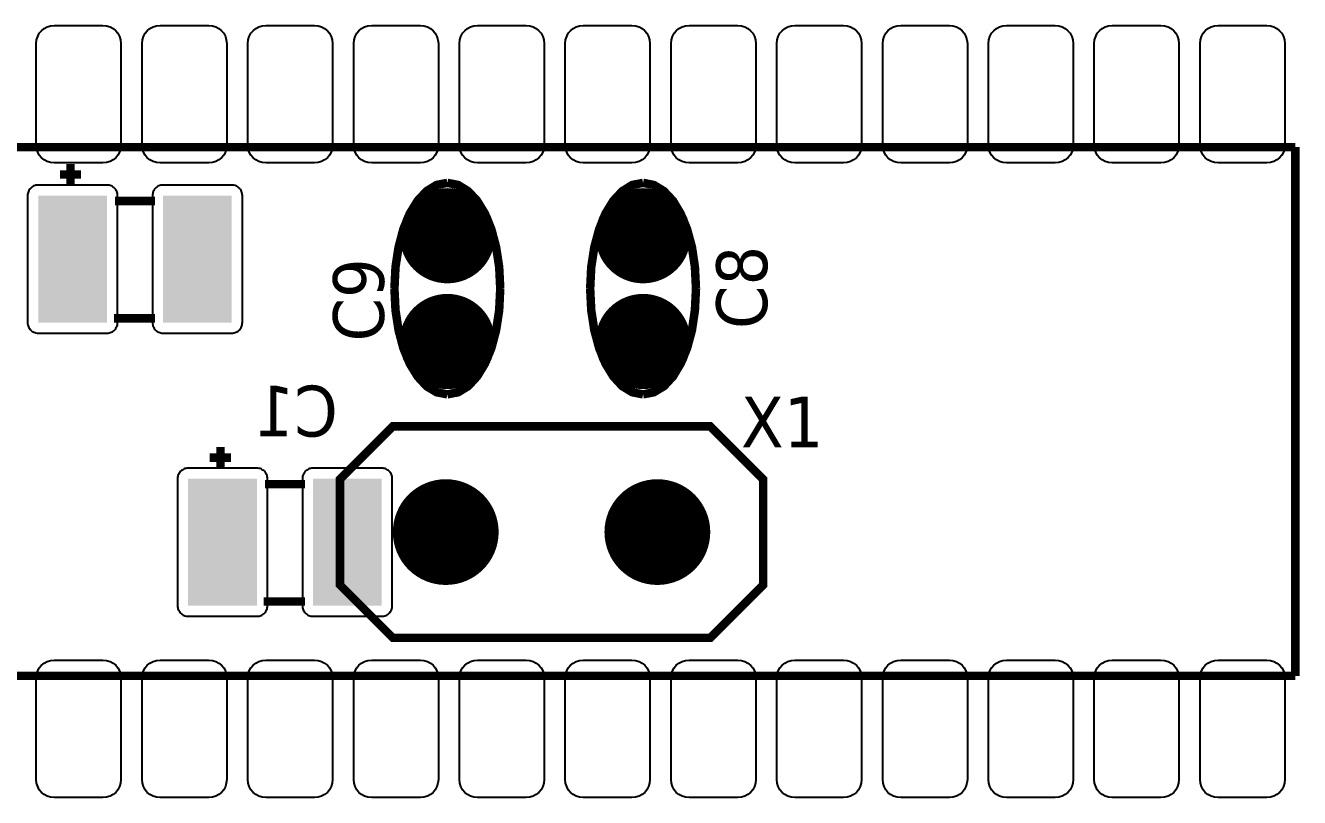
# Model space of a CAD drawing. Header units: millimetres. Extents: x 123.5 to 144.3, y 105.4 to 121.6.
# Drawn here: x 129.921 to 131.728, y 111.728 to 112.823 of the extents above; entities that cross this region are included whole.
import ezdxf

# ---------------------------------------------------------------- set-up
doc = ezdxf.new("R2010")
doc.units = ezdxf.units.MM
doc.layers.add('DESC', color=250, linetype='Continuous')
doc.styles.get("Standard").update_dxf_attribs({"font": 'tahoma.ttf'})

# ---------------------------------------------------------------- blocks, each defined once
blk = doc.blocks.new('RPAD')
blk.add_trace([(-0.5, -0.5), (-0.5, 0.5), (0.5, -0.5), (0.5, 0.5)])
blk = doc.blocks.new('EPAD')
at = {"const_width": 0.5}
blk.add_lwpolyline([(-0.25, 0, 1), (0.25, 0, 1)], format="xyb", close=True, dxfattribs=at)
blk = doc.blocks.new('TarIncu')
for points in [[(129.9784, 114.8024), (129.9324, 114.8024), (129.9289, 114.8028), (129.9257, 114.8037), (129.9228, 114.8053), (129.9203, 114.8073), (129.9182, 114.8098), (129.9167, 114.8127), (129.9157, 114.816), (129.9154, 114.8194), (129.9154, 114.9154), (129.9157, 114.9189), (129.9167, 114.9221), (129.9182, 114.925), (129.9203, 114.9275), (129.9228, 114.9296), (129.9257, 114.9311), (129.9289, 114.9321), (129.9324, 114.9324), (129.9784, 114.9324), (129.9818, 114.9321), (129.9851, 114.9311), (129.9879, 114.9296), (129.9905, 114.9275), (129.9925, 114.925), (129.9941, 114.9221), (129.995, 114.9189), (129.9954, 114.9154), (129.9954, 114.8194), (129.995, 114.816), (129.9941, 114.8127), (129.9925, 114.8098), (129.9905, 114.8073), (129.9879, 114.8053), (129.9851, 114.8037), (129.9818, 114.8028), (129.9784, 114.8024)], [(130.0784, 114.8024), (130.0324, 114.8024), (130.0289, 114.8028), (130.0257, 114.8037), (130.0228, 114.8053), (130.0203, 114.8073), (130.0182, 114.8098), (130.0167, 114.8127), (130.0157, 114.816), (130.0154, 114.8194), (130.0154, 114.9154), (130.0157, 114.9189), (130.0167, 114.9221), (130.0182, 114.925), (130.0203, 114.9275), (130.0228, 114.9296), (130.0257, 114.9311), (130.0289, 114.9321), (130.0324, 114.9324), (130.0784, 114.9324), (130.0818, 114.9321), (130.0851, 114.9311), (130.0879, 114.9296), (130.0905, 114.9275), (130.0925, 114.925), (130.0941, 114.9221), (130.095, 114.9189), (130.0954, 114.9154), (130.0954, 114.8194), (130.095, 114.816), (130.0941, 114.8127), (130.0925, 114.8098), (130.0905, 114.8073), (130.0879, 114.8053), (130.0851, 114.8037), (130.0818, 114.8028), (130.0784, 114.8024)], [(130.1784, 114.8024), (130.1324, 114.8024), (130.1289, 114.8028), (130.1257, 114.8037), (130.1228, 114.8053), (130.1203, 114.8073), (130.1182, 114.8098), (130.1167, 114.8127), (130.1157, 114.816), (130.1154, 114.8194), (130.1154, 114.9154), (130.1157, 114.9189), (130.1167, 114.9221), (130.1182, 114.925), (130.1203, 114.9275), (130.1228, 114.9296), (130.1257, 114.9311), (130.1289, 114.9321), (130.1324, 114.9324), (130.1784, 114.9324), (130.1818, 114.9321), (130.1851, 114.9311), (130.1879, 114.9296), (130.1905, 114.9275), (130.1925, 114.925), (130.1941, 114.9221), (130.195, 114.9189), (130.1954, 114.9154), (130.1954, 114.8194), (130.195, 114.816), (130.1941, 114.8127), (130.1925, 114.8098), (130.1905, 114.8073), (130.1879, 114.8053), (130.1851, 114.8037), (130.1818, 114.8028), (130.1784, 114.8024)], [(130.2784, 114.8024), (130.2324, 114.8024), (130.2289, 114.8028), (130.2257, 114.8037), (130.2228, 114.8053), (130.2203, 114.8073), (130.2182, 114.8098), (130.2167, 114.8127), (130.2157, 114.816), (130.2154, 114.8194), (130.2154, 114.9154), (130.2157, 114.9189), (130.2167, 114.9221), (130.2182, 114.925), (130.2203, 114.9275), (130.2228, 114.9296), (130.2257, 114.9311), (130.2289, 114.9321), (130.2324, 114.9324), (130.2784, 114.9324), (130.2818, 114.9321), (130.2851, 114.9311), (130.2879, 114.9296), (130.2905, 114.9275), (130.2925, 114.925), (130.2941, 114.9221), (130.295, 114.9189), (130.2954, 114.9154), (130.2954, 114.8194), (130.295, 114.816), (130.2941, 114.8127), (130.2925, 114.8098), (130.2905, 114.8073), (130.2879, 114.8053), (130.2851, 114.8037), (130.2818, 114.8028), (130.2784, 114.8024)], [(130.3784, 114.8024), (130.3324, 114.8024), (130.3289, 114.8028), (130.3257, 114.8037), (130.3228, 114.8053), (130.3203, 114.8073), (130.3182, 114.8098), (130.3167, 114.8127), (130.3157, 114.816), (130.3154, 114.8194), (130.3154, 114.9154), (130.3157, 114.9189), (130.3167, 114.9221), (130.3182, 114.925), (130.3203, 114.9275), (130.3228, 114.9296), (130.3257, 114.9311), (130.3289, 114.9321), (130.3324, 114.9324), (130.3784, 114.9324), (130.3818, 114.9321), (130.3851, 114.9311), (130.3879, 114.9296), (130.3905, 114.9275), (130.3925, 114.925), (130.3941, 114.9221), (130.395, 114.9189), (130.3954, 114.9154), (130.3954, 114.8194), (130.395, 114.816), (130.3941, 114.8127), (130.3925, 114.8098), (130.3905, 114.8073), (130.3879, 114.8053), (130.3851, 114.8037), (130.3818, 114.8028), (130.3784, 114.8024)], [(130.4784, 114.8024), (130.4324, 114.8024), (130.4289, 114.8028), (130.4257, 114.8037), (130.4228, 114.8053), (130.4203, 114.8073), (130.4182, 114.8098), (130.4167, 114.8127), (130.4157, 114.816), (130.4154, 114.8194), (130.4154, 114.9154), (130.4157, 114.9189), (130.4167, 114.9221), (130.4182, 114.925), (130.4203, 114.9275), (130.4228, 114.9296), (130.4257, 114.9311), (130.4289, 114.9321), (130.4324, 114.9324), (130.4784, 114.9324), (130.4818, 114.9321), (130.4851, 114.9311), (130.4879, 114.9296), (130.4905, 114.9275), (130.4925, 114.925), (130.4941, 114.9221), (130.495, 114.9189), (130.4954, 114.9154), (130.4954, 114.8194), (130.495, 114.816), (130.4941, 114.8127), (130.4925, 114.8098), (130.4905, 114.8073), (130.4879, 114.8053), (130.4851, 114.8037), (130.4818, 114.8028), (130.4784, 114.8024)], [(130.5784, 114.8024), (130.5324, 114.8024), (130.5289, 114.8028), (130.5257, 114.8037), (130.5228, 114.8053), (130.5203, 114.8073), (130.5182, 114.8098), (130.5167, 114.8127), (130.5157, 114.816), (130.5154, 114.8194), (130.5154, 114.9154), (130.5157, 114.9189), (130.5167, 114.9221), (130.5182, 114.925), (130.5203, 114.9275), (130.5228, 114.9296), (130.5257, 114.9311), (130.5289, 114.9321), (130.5324, 114.9324), (130.5784, 114.9324), (130.5818, 114.9321), (130.5851, 114.9311), (130.5879, 114.9296), (130.5905, 114.9275), (130.5925, 114.925), (130.5941, 114.9221), (130.595, 114.9189), (130.5954, 114.9154), (130.5954, 114.8194), (130.595, 114.816), (130.5941, 114.8127), (130.5925, 114.8098), (130.5905, 114.8073), (130.5879, 114.8053), (130.5851, 114.8037), (130.5818, 114.8028), (130.5784, 114.8024)], [(130.6784, 114.8024), (130.6324, 114.8024), (130.6289, 114.8028), (130.6257, 114.8037), (130.6228, 114.8053), (130.6203, 114.8073), (130.6182, 114.8098), (130.6167, 114.8127), (130.6157, 114.816), (130.6154, 114.8194), (130.6154, 114.9154), (130.6157, 114.9189), (130.6167, 114.9221), (130.6182, 114.925), (130.6203, 114.9275), (130.6228, 114.9296), (130.6257, 114.9311), (130.6289, 114.9321), (130.6324, 114.9324), (130.6784, 114.9324), (130.6818, 114.9321), (130.6851, 114.9311), (130.6879, 114.9296), (130.6905, 114.9275), (130.6925, 114.925), (130.6941, 114.9221), (130.695, 114.9189), (130.6954, 114.9154), (130.6954, 114.8194), (130.695, 114.816), (130.6941, 114.8127), (130.6925, 114.8098), (130.6905, 114.8073), (130.6879, 114.8053), (130.6851, 114.8037), (130.6818, 114.8028), (130.6784, 114.8024)], [(130.7784, 114.8024), (130.7324, 114.8024), (130.7289, 114.8028), (130.7257, 114.8037), (130.7228, 114.8053), (130.7203, 114.8073), (130.7182, 114.8098), (130.7167, 114.8127), (130.7157, 114.816), (130.7154, 114.8194), (130.7154, 114.9154), (130.7157, 114.9189), (130.7167, 114.9221), (130.7182, 114.925), (130.7203, 114.9275), (130.7228, 114.9296), (130.7257, 114.9311), (130.7289, 114.9321), (130.7324, 114.9324), (130.7784, 114.9324), (130.7818, 114.9321), (130.7851, 114.9311), (130.7879, 114.9296), (130.7905, 114.9275), (130.7925, 114.925), (130.7941, 114.9221), (130.795, 114.9189), (130.7954, 114.9154), (130.7954, 114.8194), (130.795, 114.816), (130.7941, 114.8127), (130.7925, 114.8098), (130.7905, 114.8073), (130.7879, 114.8053), (130.7851, 114.8037), (130.7818, 114.8028), (130.7784, 114.8024)], [(130.8784, 114.8024), (130.8324, 114.8024), (130.8289, 114.8028), (130.8257, 114.8037), (130.8228, 114.8053), (130.8203, 114.8073), (130.8182, 114.8098), (130.8167, 114.8127), (130.8157, 114.816), (130.8154, 114.8194), (130.8154, 114.9154), (130.8157, 114.9189), (130.8167, 114.9221), (130.8182, 114.925), (130.8203, 114.9275), (130.8228, 114.9296), (130.8257, 114.9311), (130.8289, 114.9321), (130.8324, 114.9324), (130.8784, 114.9324), (130.8818, 114.9321), (130.8851, 114.9311), (130.8879, 114.9296), (130.8905, 114.9275), (130.8925, 114.925), (130.8941, 114.9221), (130.895, 114.9189), (130.8954, 114.9154), (130.8954, 114.8194), (130.895, 114.816), (130.8941, 114.8127), (130.8925, 114.8098), (130.8905, 114.8073), (130.8879, 114.8053), (130.8851, 114.8037), (130.8818, 114.8028), (130.8784, 114.8024)], [(130.9784, 114.8024), (130.9324, 114.8024), (130.9289, 114.8028), (130.9257, 114.8037), (130.9228, 114.8053), (130.9203, 114.8073), (130.9182, 114.8098), (130.9167, 114.8127), (130.9157, 114.816), (130.9154, 114.8194), (130.9154, 114.9154), (130.9157, 114.9189), (130.9167, 114.9221), (130.9182, 114.925), (130.9203, 114.9275), (130.9228, 114.9296), (130.9257, 114.9311), (130.9289, 114.9321), (130.9324, 114.9324), (130.9784, 114.9324), (130.9818, 114.9321), (130.9851, 114.9311), (130.9879, 114.9296), (130.9905, 114.9275), (130.9925, 114.925), (130.9941, 114.9221), (130.995, 114.9189), (130.9954, 114.9154), (130.9954, 114.8194), (130.995, 114.816), (130.9941, 114.8127), (130.9925, 114.8098), (130.9905, 114.8073), (130.9879, 114.8053), (130.9851, 114.8037), (130.9818, 114.8028), (130.9784, 114.8024)], [(131.0784, 114.8024), (131.0324, 114.8024), (131.0289, 114.8028), (131.0257, 114.8037), (131.0228, 114.8053), (131.0203, 114.8073), (131.0182, 114.8098), (131.0167, 114.8127), (131.0157, 114.816), (131.0154, 114.8194), (131.0154, 114.9154), (131.0157, 114.9189), (131.0167, 114.9221), (131.0182, 114.925), (131.0203, 114.9275), (131.0228, 114.9296), (131.0257, 114.9311), (131.0289, 114.9321), (131.0324, 114.9324), (131.0784, 114.9324), (131.0818, 114.9321), (131.0851, 114.9311), (131.0879, 114.9296), (131.0905, 114.9275), (131.0925, 114.925), (131.0941, 114.9221), (131.095, 114.9189), (131.0954, 114.9154), (131.0954, 114.8194), (131.095, 114.816), (131.0941, 114.8127), (131.0925, 114.8098), (131.0905, 114.8073), (131.0879, 114.8053), (131.0851, 114.8037), (131.0818, 114.8028), (131.0784, 114.8024)], [(129.9822, 114.7815), (129.9172, 114.7815), (129.9161, 114.7815), (129.9151, 114.7813), (129.9142, 114.7811), (129.9132, 114.7808), (129.9124, 114.7804), (129.9115, 114.7799), (129.9108, 114.7793), (129.9101, 114.7786), (129.9094, 114.7779), (129.9089, 114.7772), (129.9084, 114.7764), (129.9079, 114.7755), (129.9076, 114.7746), (129.9074, 114.7736), (129.9072, 114.7726), (129.9072, 114.7715), (129.9072, 114.6515), (129.9072, 114.6505), (129.9074, 114.6495), (129.9076, 114.6485), (129.9079, 114.6476), (129.9084, 114.6467), (129.9089, 114.6459), (129.9094, 114.6451), (129.9101, 114.6444), (129.9108, 114.6438), (129.9115, 114.6432), (129.9124, 114.6427), (129.9132, 114.6423), (129.9142, 114.642), (129.9151, 114.6417), (129.9161, 114.6416), (129.9172, 114.6415), (129.9822, 114.6415), (129.9832, 114.6416), (129.9842, 114.6417), (129.9852, 114.642), (129.9861, 114.6423), (129.987, 114.6427), (129.9878, 114.6432), (129.9886, 114.6438), (129.9893, 114.6444), (129.9899, 114.6451), (129.9905, 114.6459), (129.991, 114.6467), (129.9914, 114.6476), (129.9917, 114.6485), (129.992, 114.6495), (129.9921, 114.6505), (129.9922, 114.6515), (129.9922, 114.7715), (129.9921, 114.7726), (129.992, 114.7736), (129.9917, 114.7746), (129.9914, 114.7755), (129.991, 114.7764), (129.9905, 114.7772), (129.9899, 114.7779), (129.9893, 114.7786), (129.9886, 114.7793), (129.9878, 114.7799), (129.987, 114.7804), (129.9861, 114.7808), (129.9852, 114.7811), (129.9842, 114.7813), (129.9832, 114.7815), (129.9822, 114.7815)], [(130.1002, 114.7815), (130.0352, 114.7815), (130.0341, 114.7815), (130.0331, 114.7813), (130.0322, 114.7811), (130.0312, 114.7808), (130.0304, 114.7804), (130.0295, 114.7799), (130.0288, 114.7793), (130.0281, 114.7786), (130.0274, 114.7779), (130.0269, 114.7772), (130.0264, 114.7764), (130.0259, 114.7755), (130.0256, 114.7746), (130.0254, 114.7736), (130.0252, 114.7726), (130.0252, 114.7715), (130.0252, 114.6515), (130.0252, 114.6505), (130.0254, 114.6495), (130.0256, 114.6485), (130.0259, 114.6476), (130.0264, 114.6467), (130.0269, 114.6459), (130.0274, 114.6451), (130.0281, 114.6444), (130.0288, 114.6438), (130.0295, 114.6432), (130.0304, 114.6427), (130.0312, 114.6423), (130.0322, 114.642), (130.0331, 114.6417), (130.0341, 114.6416), (130.0352, 114.6415), (130.1002, 114.6415), (130.1012, 114.6416), (130.1022, 114.6417), (130.1032, 114.642), (130.1041, 114.6423), (130.105, 114.6427), (130.1058, 114.6432), (130.1066, 114.6438), (130.1073, 114.6444), (130.1079, 114.6451), (130.1085, 114.6459), (130.109, 114.6467), (130.1094, 114.6476), (130.1097, 114.6485), (130.11, 114.6495), (130.1101, 114.6505), (130.1102, 114.6515), (130.1102, 114.7715), (130.1101, 114.7726), (130.11, 114.7736), (130.1097, 114.7746), (130.1094, 114.7755), (130.109, 114.7764), (130.1085, 114.7772), (130.1079, 114.7779), (130.1073, 114.7786), (130.1066, 114.7793), (130.1058, 114.7799), (130.105, 114.7804), (130.1041, 114.7808), (130.1032, 114.7811), (130.1022, 114.7813), (130.1012, 114.7815), (130.1002, 114.7815)], [(130.1239, 114.5138), (130.0589, 114.5138), (130.0579, 114.5138), (130.0569, 114.5136), (130.0559, 114.5134), (130.055, 114.5131), (130.0541, 114.5126), (130.0533, 114.5121), (130.0525, 114.5116), (130.0518, 114.5109), (130.0512, 114.5102), (130.0506, 114.5095), (130.0501, 114.5086), (130.0497, 114.5078), (130.0493, 114.5068), (130.0491, 114.5059), (130.049, 114.5049), (130.0489, 114.5038), (130.0489, 114.3838), (130.049, 114.3828), (130.0491, 114.3818), (130.0493, 114.3808), (130.0497, 114.3799), (130.0501, 114.379), (130.0506, 114.3782), (130.0512, 114.3774), (130.0518, 114.3767), (130.0525, 114.3761), (130.0533, 114.3755), (130.0541, 114.375), (130.055, 114.3746), (130.0559, 114.3743), (130.0569, 114.374), (130.0579, 114.3739), (130.0589, 114.3738), (130.1239, 114.3738), (130.1249, 114.3739), (130.1259, 114.374), (130.1269, 114.3743), (130.1278, 114.3746), (130.1287, 114.375), (130.1295, 114.3755), (130.1303, 114.3761), (130.131, 114.3767), (130.1317, 114.3774), (130.1322, 114.3782), (130.1327, 114.379), (130.1331, 114.3799), (130.1335, 114.3808), (130.1337, 114.3818), (130.1339, 114.3828), (130.1339, 114.3838), (130.1339, 114.5038), (130.1339, 114.5049), (130.1337, 114.5059), (130.1335, 114.5068), (130.1331, 114.5078), (130.1327, 114.5086), (130.1322, 114.5095), (130.1317, 114.5102), (130.131, 114.5109), (130.1303, 114.5116), (130.1295, 114.5121), (130.1287, 114.5126), (130.1278, 114.5131), (130.1269, 114.5134), (130.1259, 114.5136), (130.1249, 114.5138), (130.1239, 114.5138)], [(130.2419, 114.5138), (130.1769, 114.5138), (130.1759, 114.5138), (130.1749, 114.5136), (130.1739, 114.5134), (130.173, 114.5131), (130.1721, 114.5126), (130.1713, 114.5121), (130.1705, 114.5116), (130.1698, 114.5109), (130.1692, 114.5102), (130.1686, 114.5095), (130.1681, 114.5086), (130.1677, 114.5078), (130.1673, 114.5068), (130.1671, 114.5059), (130.167, 114.5049), (130.1669, 114.5038), (130.1669, 114.3838), (130.167, 114.3828), (130.1671, 114.3818), (130.1673, 114.3808), (130.1677, 114.3799), (130.1681, 114.379), (130.1686, 114.3782), (130.1692, 114.3774), (130.1698, 114.3767), (130.1705, 114.3761), (130.1713, 114.3755), (130.1721, 114.375), (130.173, 114.3746), (130.1739, 114.3743), (130.1749, 114.374), (130.1759, 114.3739), (130.1769, 114.3738), (130.2419, 114.3738), (130.2429, 114.3739), (130.2439, 114.374), (130.2449, 114.3743), (130.2458, 114.3746), (130.2467, 114.375), (130.2475, 114.3755), (130.2483, 114.3761), (130.249, 114.3767), (130.2497, 114.3774), (130.2502, 114.3782), (130.2507, 114.379), (130.2511, 114.3799), (130.2515, 114.3808), (130.2517, 114.3818), (130.2519, 114.3828), (130.2519, 114.3838), (130.2519, 114.5038), (130.2519, 114.5049), (130.2517, 114.5059), (130.2515, 114.5068), (130.2511, 114.5078), (130.2507, 114.5086), (130.2502, 114.5095), (130.2497, 114.5102), (130.249, 114.5109), (130.2483, 114.5116), (130.2475, 114.5121), (130.2467, 114.5126), (130.2458, 114.5131), (130.2449, 114.5134), (130.2439, 114.5136), (130.2429, 114.5138), (130.2419, 114.5138)], [(129.9324, 114.3324), (129.9784, 114.3324), (129.9818, 114.3321), (129.9851, 114.3311), (129.9879, 114.3296), (129.9905, 114.3275), (129.9925, 114.325), (129.9941, 114.3221), (129.995, 114.3189), (129.9954, 114.3154), (129.9954, 114.2194), (129.995, 114.216), (129.9941, 114.2127), (129.9925, 114.2098), (129.9905, 114.2073), (129.9879, 114.2053), (129.9851, 114.2037), (129.9818, 114.2028), (129.9784, 114.2024), (129.9324, 114.2024), (129.9289, 114.2028), (129.9257, 114.2037), (129.9228, 114.2053), (129.9203, 114.2073), (129.9182, 114.2098), (129.9167, 114.2127), (129.9157, 114.216), (129.9154, 114.2194), (129.9154, 114.3154), (129.9157, 114.3189), (129.9167, 114.3221), (129.9182, 114.325), (129.9203, 114.3275), (129.9228, 114.3296), (129.9257, 114.3311), (129.9289, 114.3321), (129.9324, 114.3324)], [(130.0324, 114.3324), (130.0784, 114.3324), (130.0818, 114.3321), (130.0851, 114.3311), (130.0879, 114.3296), (130.0905, 114.3275), (130.0925, 114.325), (130.0941, 114.3221), (130.095, 114.3189), (130.0954, 114.3154), (130.0954, 114.2194), (130.095, 114.216), (130.0941, 114.2127), (130.0925, 114.2098), (130.0905, 114.2073), (130.0879, 114.2053), (130.0851, 114.2037), (130.0818, 114.2028), (130.0784, 114.2024), (130.0324, 114.2024), (130.0289, 114.2028), (130.0257, 114.2037), (130.0228, 114.2053), (130.0203, 114.2073), (130.0182, 114.2098), (130.0167, 114.2127), (130.0157, 114.216), (130.0154, 114.2194), (130.0154, 114.3154), (130.0157, 114.3189), (130.0167, 114.3221), (130.0182, 114.325), (130.0203, 114.3275), (130.0228, 114.3296), (130.0257, 114.3311), (130.0289, 114.3321), (130.0324, 114.3324)], [(130.1324, 114.3324), (130.1784, 114.3324), (130.1818, 114.3321), (130.1851, 114.3311), (130.1879, 114.3296), (130.1905, 114.3275), (130.1925, 114.325), (130.1941, 114.3221), (130.195, 114.3189), (130.1954, 114.3154), (130.1954, 114.2194), (130.195, 114.216), (130.1941, 114.2127), (130.1925, 114.2098), (130.1905, 114.2073), (130.1879, 114.2053), (130.1851, 114.2037), (130.1818, 114.2028), (130.1784, 114.2024), (130.1324, 114.2024), (130.1289, 114.2028), (130.1257, 114.2037), (130.1228, 114.2053), (130.1203, 114.2073), (130.1182, 114.2098), (130.1167, 114.2127), (130.1157, 114.216), (130.1154, 114.2194), (130.1154, 114.3154), (130.1157, 114.3189), (130.1167, 114.3221), (130.1182, 114.325), (130.1203, 114.3275), (130.1228, 114.3296), (130.1257, 114.3311), (130.1289, 114.3321), (130.1324, 114.3324)], [(130.2324, 114.3324), (130.2784, 114.3324), (130.2818, 114.3321), (130.2851, 114.3311), (130.2879, 114.3296), (130.2905, 114.3275), (130.2925, 114.325), (130.2941, 114.3221), (130.295, 114.3189), (130.2954, 114.3154), (130.2954, 114.2194), (130.295, 114.216), (130.2941, 114.2127), (130.2925, 114.2098), (130.2905, 114.2073), (130.2879, 114.2053), (130.2851, 114.2037), (130.2818, 114.2028), (130.2784, 114.2024), (130.2324, 114.2024), (130.2289, 114.2028), (130.2257, 114.2037), (130.2228, 114.2053), (130.2203, 114.2073), (130.2182, 114.2098), (130.2167, 114.2127), (130.2157, 114.216), (130.2154, 114.2194), (130.2154, 114.3154), (130.2157, 114.3189), (130.2167, 114.3221), (130.2182, 114.325), (130.2203, 114.3275), (130.2228, 114.3296), (130.2257, 114.3311), (130.2289, 114.3321), (130.2324, 114.3324)], [(130.3324, 114.3324), (130.3784, 114.3324), (130.3818, 114.3321), (130.3851, 114.3311), (130.3879, 114.3296), (130.3905, 114.3275), (130.3925, 114.325), (130.3941, 114.3221), (130.395, 114.3189), (130.3954, 114.3154), (130.3954, 114.2194), (130.395, 114.216), (130.3941, 114.2127), (130.3925, 114.2098), (130.3905, 114.2073), (130.3879, 114.2053), (130.3851, 114.2037), (130.3818, 114.2028), (130.3784, 114.2024), (130.3324, 114.2024), (130.3289, 114.2028), (130.3257, 114.2037), (130.3228, 114.2053), (130.3203, 114.2073), (130.3182, 114.2098), (130.3167, 114.2127), (130.3157, 114.216), (130.3154, 114.2194), (130.3154, 114.3154), (130.3157, 114.3189), (130.3167, 114.3221), (130.3182, 114.325), (130.3203, 114.3275), (130.3228, 114.3296), (130.3257, 114.3311), (130.3289, 114.3321), (130.3324, 114.3324)], [(130.4324, 114.3324), (130.4784, 114.3324), (130.4818, 114.3321), (130.4851, 114.3311), (130.4879, 114.3296), (130.4905, 114.3275), (130.4925, 114.325), (130.4941, 114.3221), (130.495, 114.3189), (130.4954, 114.3154), (130.4954, 114.2194), (130.495, 114.216), (130.4941, 114.2127), (130.4925, 114.2098), (130.4905, 114.2073), (130.4879, 114.2053), (130.4851, 114.2037), (130.4818, 114.2028), (130.4784, 114.2024), (130.4324, 114.2024), (130.4289, 114.2028), (130.4257, 114.2037), (130.4228, 114.2053), (130.4203, 114.2073), (130.4182, 114.2098), (130.4167, 114.2127), (130.4157, 114.216), (130.4154, 114.2194), (130.4154, 114.3154), (130.4157, 114.3189), (130.4167, 114.3221), (130.4182, 114.325), (130.4203, 114.3275), (130.4228, 114.3296), (130.4257, 114.3311), (130.4289, 114.3321), (130.4324, 114.3324)], [(130.5324, 114.3324), (130.5784, 114.3324), (130.5818, 114.3321), (130.5851, 114.3311), (130.5879, 114.3296), (130.5905, 114.3275), (130.5925, 114.325), (130.5941, 114.3221), (130.595, 114.3189), (130.5954, 114.3154), (130.5954, 114.2194), (130.595, 114.216), (130.5941, 114.2127), (130.5925, 114.2098), (130.5905, 114.2073), (130.5879, 114.2053), (130.5851, 114.2037), (130.5818, 114.2028), (130.5784, 114.2024), (130.5324, 114.2024), (130.5289, 114.2028), (130.5257, 114.2037), (130.5228, 114.2053), (130.5203, 114.2073), (130.5182, 114.2098), (130.5167, 114.2127), (130.5157, 114.216), (130.5154, 114.2194), (130.5154, 114.3154), (130.5157, 114.3189), (130.5167, 114.3221), (130.5182, 114.325), (130.5203, 114.3275), (130.5228, 114.3296), (130.5257, 114.3311), (130.5289, 114.3321), (130.5324, 114.3324)], [(130.6324, 114.3324), (130.6784, 114.3324), (130.6818, 114.3321), (130.6851, 114.3311), (130.6879, 114.3296), (130.6905, 114.3275), (130.6925, 114.325), (130.6941, 114.3221), (130.695, 114.3189), (130.6954, 114.3154), (130.6954, 114.2194), (130.695, 114.216), (130.6941, 114.2127), (130.6925, 114.2098), (130.6905, 114.2073), (130.6879, 114.2053), (130.6851, 114.2037), (130.6818, 114.2028), (130.6784, 114.2024), (130.6324, 114.2024), (130.6289, 114.2028), (130.6257, 114.2037), (130.6228, 114.2053), (130.6203, 114.2073), (130.6182, 114.2098), (130.6167, 114.2127), (130.6157, 114.216), (130.6154, 114.2194), (130.6154, 114.3154), (130.6157, 114.3189), (130.6167, 114.3221), (130.6182, 114.325), (130.6203, 114.3275), (130.6228, 114.3296), (130.6257, 114.3311), (130.6289, 114.3321), (130.6324, 114.3324)], [(130.7324, 114.3324), (130.7784, 114.3324), (130.7818, 114.3321), (130.7851, 114.3311), (130.7879, 114.3296), (130.7905, 114.3275), (130.7925, 114.325), (130.7941, 114.3221), (130.795, 114.3189), (130.7954, 114.3154), (130.7954, 114.2194), (130.795, 114.216), (130.7941, 114.2127), (130.7925, 114.2098), (130.7905, 114.2073), (130.7879, 114.2053), (130.7851, 114.2037), (130.7818, 114.2028), (130.7784, 114.2024), (130.7324, 114.2024), (130.7289, 114.2028), (130.7257, 114.2037), (130.7228, 114.2053), (130.7203, 114.2073), (130.7182, 114.2098), (130.7167, 114.2127), (130.7157, 114.216), (130.7154, 114.2194), (130.7154, 114.3154), (130.7157, 114.3189), (130.7167, 114.3221), (130.7182, 114.325), (130.7203, 114.3275), (130.7228, 114.3296), (130.7257, 114.3311), (130.7289, 114.3321), (130.7324, 114.3324)], [(130.8324, 114.3324), (130.8784, 114.3324), (130.8818, 114.3321), (130.8851, 114.3311), (130.8879, 114.3296), (130.8905, 114.3275), (130.8925, 114.325), (130.8941, 114.3221), (130.895, 114.3189), (130.8954, 114.3154), (130.8954, 114.2194), (130.895, 114.216), (130.8941, 114.2127), (130.8925, 114.2098), (130.8905, 114.2073), (130.8879, 114.2053), (130.8851, 114.2037), (130.8818, 114.2028), (130.8784, 114.2024), (130.8324, 114.2024), (130.8289, 114.2028), (130.8257, 114.2037), (130.8228, 114.2053), (130.8203, 114.2073), (130.8182, 114.2098), (130.8167, 114.2127), (130.8157, 114.216), (130.8154, 114.2194), (130.8154, 114.3154), (130.8157, 114.3189), (130.8167, 114.3221), (130.8182, 114.325), (130.8203, 114.3275), (130.8228, 114.3296), (130.8257, 114.3311), (130.8289, 114.3321), (130.8324, 114.3324)], [(130.9324, 114.3324), (130.9784, 114.3324), (130.9818, 114.3321), (130.9851, 114.3311), (130.9879, 114.3296), (130.9905, 114.3275), (130.9925, 114.325), (130.9941, 114.3221), (130.995, 114.3189), (130.9954, 114.3154), (130.9954, 114.2194), (130.995, 114.216), (130.9941, 114.2127), (130.9925, 114.2098), (130.9905, 114.2073), (130.9879, 114.2053), (130.9851, 114.2037), (130.9818, 114.2028), (130.9784, 114.2024), (130.9324, 114.2024), (130.9289, 114.2028), (130.9257, 114.2037), (130.9228, 114.2053), (130.9203, 114.2073), (130.9182, 114.2098), (130.9167, 114.2127), (130.9157, 114.216), (130.9154, 114.2194), (130.9154, 114.3154), (130.9157, 114.3189), (130.9167, 114.3221), (130.9182, 114.325), (130.9203, 114.3275), (130.9228, 114.3296), (130.9257, 114.3311), (130.9289, 114.3321), (130.9324, 114.3324)], [(131.0324, 114.3324), (131.0784, 114.3324), (131.0818, 114.3321), (131.0851, 114.3311), (131.0879, 114.3296), (131.0905, 114.3275), (131.0925, 114.325), (131.0941, 114.3221), (131.095, 114.3189), (131.0954, 114.3154), (131.0954, 114.2194), (131.095, 114.216), (131.0941, 114.2127), (131.0925, 114.2098), (131.0905, 114.2073), (131.0879, 114.2053), (131.0851, 114.2037), (131.0818, 114.2028), (131.0784, 114.2024), (131.0324, 114.2024), (131.0289, 114.2028), (131.0257, 114.2037), (131.0228, 114.2053), (131.0203, 114.2073), (131.0182, 114.2098), (131.0167, 114.2127), (131.0157, 114.216), (131.0154, 114.2194), (131.0154, 114.3154), (131.0157, 114.3189), (131.0167, 114.3221), (131.0182, 114.325), (131.0203, 114.3275), (131.0228, 114.3296), (131.0257, 114.3311), (131.0289, 114.3321), (131.0324, 114.3324)]]:
    blk.add_lwpolyline(points, close=True)
at = {"const_width": 0.008}
for points in [[(129.1054, 114.8174), (131.1054, 114.8174)], [(129.1054, 114.8174), (131.1054, 114.8174)], [(129.1054, 114.8174), (131.1054, 114.8174)], [(131.1054, 114.8174), (131.1054, 114.3174)], [(131.1054, 114.8174), (131.1054, 114.3174)], [(131.1054, 114.8174), (131.1054, 114.3174)], [(129.9577, 114.7915), (129.9377, 114.7915)], [(129.9577, 114.7915), (129.9377, 114.7915)], [(129.9577, 114.7915), (129.9377, 114.7915)], [(129.9477, 114.7815), (129.9477, 114.8015)], [(129.9477, 114.7815), (129.9477, 114.8015)], [(129.9477, 114.7815), (129.9477, 114.8015)], [(130.3039, 114.7836), (130.2937, 114.7816), (130.2843, 114.7758), (130.2758, 114.7667), (130.2684, 114.7546), (130.2623, 114.7398), (130.2578, 114.7228), (130.2549, 114.704), (130.2539, 114.6836)], [(130.3039, 114.7836), (130.2937, 114.7816), (130.2843, 114.7758), (130.2758, 114.7667), (130.2684, 114.7546), (130.2623, 114.7398), (130.2578, 114.7228), (130.2549, 114.704), (130.2539, 114.6836)], [(130.3039, 114.7836), (130.2937, 114.7816), (130.2843, 114.7758), (130.2758, 114.7667), (130.2684, 114.7546), (130.2623, 114.7398), (130.2578, 114.7228), (130.2549, 114.704), (130.2539, 114.6836)], [(130.3039, 114.7836), (130.3141, 114.7816), (130.3235, 114.7758), (130.332, 114.7667), (130.3394, 114.7546), (130.3455, 114.7398), (130.35, 114.7228), (130.3529, 114.704), (130.3539, 114.6836)], [(130.3039, 114.7836), (130.3141, 114.7816), (130.3235, 114.7758), (130.332, 114.7667), (130.3394, 114.7546), (130.3455, 114.7398), (130.35, 114.7228), (130.3529, 114.704), (130.3539, 114.6836)], [(130.3039, 114.7836), (130.3141, 114.7816), (130.3235, 114.7758), (130.332, 114.7667), (130.3394, 114.7546), (130.3455, 114.7398), (130.35, 114.7228), (130.3529, 114.704), (130.3539, 114.6836)], [(130.4889, 114.7836), (130.4787, 114.7816), (130.4693, 114.7758), (130.4608, 114.7667), (130.4534, 114.7546), (130.4474, 114.7398), (130.4428, 114.7228), (130.4399, 114.704), (130.4389, 114.6836)], [(130.4889, 114.7836), (130.4787, 114.7816), (130.4693, 114.7758), (130.4608, 114.7667), (130.4534, 114.7546), (130.4474, 114.7398), (130.4428, 114.7228), (130.4399, 114.704), (130.4389, 114.6836)], [(130.4889, 114.7836), (130.4787, 114.7816), (130.4693, 114.7758), (130.4608, 114.7667), (130.4534, 114.7546), (130.4474, 114.7398), (130.4428, 114.7228), (130.4399, 114.704), (130.4389, 114.6836)], [(130.4889, 114.7836), (130.4991, 114.7816), (130.5086, 114.7758), (130.5171, 114.7667), (130.5244, 114.7546), (130.5305, 114.7398), (130.5351, 114.7228), (130.5379, 114.704), (130.5389, 114.6836)], [(130.4889, 114.7836), (130.4991, 114.7816), (130.5086, 114.7758), (130.5171, 114.7667), (130.5244, 114.7546), (130.5305, 114.7398), (130.5351, 114.7228), (130.5379, 114.704), (130.5389, 114.6836)], [(130.4889, 114.7836), (130.4991, 114.7816), (130.5086, 114.7758), (130.5171, 114.7667), (130.5244, 114.7546), (130.5305, 114.7398), (130.5351, 114.7228), (130.5379, 114.704), (130.5389, 114.6836)], [(130.0277, 114.7665), (129.9897, 114.7665)], [(130.0277, 114.7665), (129.9897, 114.7665)], [(130.0277, 114.7665), (129.9897, 114.7665)], [(130.3039, 114.5836), (130.2937, 114.5856), (130.2843, 114.5913), (130.2758, 114.6005), (130.2684, 114.6126), (130.2623, 114.6273), (130.2578, 114.6443), (130.2549, 114.6632), (130.2539, 114.6836)], [(130.3039, 114.5836), (130.2937, 114.5856), (130.2843, 114.5913), (130.2758, 114.6005), (130.2684, 114.6126), (130.2623, 114.6273), (130.2578, 114.6443), (130.2549, 114.6632), (130.2539, 114.6836)], [(130.3039, 114.5836), (130.2937, 114.5856), (130.2843, 114.5913), (130.2758, 114.6005), (130.2684, 114.6126), (130.2623, 114.6273), (130.2578, 114.6443), (130.2549, 114.6632), (130.2539, 114.6836)], [(130.3039, 114.5836), (130.3141, 114.5856), (130.3235, 114.5913), (130.332, 114.6005), (130.3394, 114.6126), (130.3455, 114.6273), (130.35, 114.6443), (130.3529, 114.6632), (130.3539, 114.6836)], [(130.3039, 114.5836), (130.3141, 114.5856), (130.3235, 114.5913), (130.332, 114.6005), (130.3394, 114.6126), (130.3455, 114.6273), (130.35, 114.6443), (130.3529, 114.6632), (130.3539, 114.6836)], [(130.3039, 114.5836), (130.3141, 114.5856), (130.3235, 114.5913), (130.332, 114.6005), (130.3394, 114.6126), (130.3455, 114.6273), (130.35, 114.6443), (130.3529, 114.6632), (130.3539, 114.6836)], [(130.4889, 114.5836), (130.4787, 114.5856), (130.4693, 114.5913), (130.4608, 114.6005), (130.4534, 114.6126), (130.4474, 114.6273), (130.4428, 114.6443), (130.4399, 114.6632), (130.4389, 114.6836)], [(130.4889, 114.5836), (130.4787, 114.5856), (130.4693, 114.5913), (130.4608, 114.6005), (130.4534, 114.6126), (130.4474, 114.6273), (130.4428, 114.6443), (130.4399, 114.6632), (130.4389, 114.6836)], [(130.4889, 114.5836), (130.4787, 114.5856), (130.4693, 114.5913), (130.4608, 114.6005), (130.4534, 114.6126), (130.4474, 114.6273), (130.4428, 114.6443), (130.4399, 114.6632), (130.4389, 114.6836)], [(130.4889, 114.5836), (130.4991, 114.5856), (130.5086, 114.5913), (130.5171, 114.6005), (130.5244, 114.6126), (130.5305, 114.6273), (130.5351, 114.6443), (130.5379, 114.6632), (130.5389, 114.6836)], [(130.4889, 114.5836), (130.4991, 114.5856), (130.5086, 114.5913), (130.5171, 114.6005), (130.5244, 114.6126), (130.5305, 114.6273), (130.5351, 114.6443), (130.5379, 114.6632), (130.5389, 114.6836)], [(130.4889, 114.5836), (130.4991, 114.5856), (130.5086, 114.5913), (130.5171, 114.6005), (130.5244, 114.6126), (130.5305, 114.6273), (130.5351, 114.6443), (130.5379, 114.6632), (130.5389, 114.6836)], [(130.0277, 114.6555), (129.9887, 114.6555)], [(130.0277, 114.6555), (129.9887, 114.6555)], [(130.0277, 114.6555), (129.9887, 114.6555)], [(130.5524, 114.3534), (130.2524, 114.3534), (130.2024, 114.4034), (130.2024, 114.5034), (130.2524, 114.5534), (130.5524, 114.5534), (130.6024, 114.5034), (130.6024, 114.4034), (130.5524, 114.3534)], [(130.5524, 114.3534), (130.2524, 114.3534), (130.2024, 114.4034), (130.2024, 114.5034), (130.2524, 114.5534), (130.5524, 114.5534), (130.6024, 114.5034), (130.6024, 114.4034), (130.5524, 114.3534)], [(130.5524, 114.3534), (130.2524, 114.3534), (130.2024, 114.4034), (130.2024, 114.5034), (130.2524, 114.5534), (130.5524, 114.5534), (130.6024, 114.5034), (130.6024, 114.4034), (130.5524, 114.3534)], [(130.0894, 114.5138), (130.0894, 114.5338)], [(130.0894, 114.5138), (130.0894, 114.5338)], [(130.0894, 114.5138), (130.0894, 114.5338)], [(130.0994, 114.5238), (130.0794, 114.5238)], [(130.0994, 114.5238), (130.0794, 114.5238)], [(130.0994, 114.5238), (130.0794, 114.5238)], [(130.1694, 114.4988), (130.1314, 114.4988)], [(130.1694, 114.4988), (130.1314, 114.4988)], [(130.1694, 114.4988), (130.1314, 114.4988)], [(130.1694, 114.3878), (130.1304, 114.3878)], [(130.1694, 114.3878), (130.1304, 114.3878)], [(130.1694, 114.3878), (130.1304, 114.3878)], [(129.1054, 114.3174), (131.1054, 114.3174)], [(129.1054, 114.3174), (131.1054, 114.3174)], [(129.1054, 114.3174), (131.1054, 114.3174)]]:
    blk.add_lwpolyline(points, dxfattribs=at)
for name, p, xscale, yscale in [('RPAD', (129.9497, 114.7115), 0.065, 0.12), ('RPAD', (130.0677, 114.7115), 0.065, 0.12), ('EPAD', (130.3039, 114.7336), 0.09, 0.09), ('EPAD', (130.4889, 114.7336), 0.09, 0.09), ('EPAD', (130.3039, 114.6336), 0.09, 0.09), ('EPAD', (130.4889, 114.6336), 0.09, 0.09), ('RPAD', (130.0914, 114.4438), 0.065, 0.12), ('RPAD', (130.2094, 114.4438), 0.065, 0.12), ('EPAD', (130.3024, 114.4534), 0.1, 0.1), ('EPAD', (130.5024, 114.4534), 0.1, 0.1)]:
    blk.add_blockref(name, p, dxfattribs=dict(xscale=xscale, yscale=yscale))
at = {"width": 1.041667}
for s, p in [('C8', (130.6061, 114.6454)), ('C8', (130.6061, 114.6454)), ('C8', (130.6061, 114.6454)), ('C9', (130.2439, 114.6336)), ('C9', (130.2439, 114.6336)), ('C9', (130.2439, 114.6336))]:
    blk.add_text(s, height=0.048, rotation=90, dxfattribs=at).set_placement(p)
at = {"text_generation_flag": 2, "width": 1.041667}
blk.add_text('C1', height=0.048, dxfattribs=at).set_placement((130.2004, 114.5438))
blk.add_text('C1', height=0.048, dxfattribs=at).set_placement((130.2004, 114.5438))
blk.add_text('C1', height=0.048, dxfattribs=at).set_placement((130.2004, 114.5438))
at = {"width": 1.041667}
blk.add_text('X1', height=0.048, dxfattribs=at).set_placement((130.5814, 114.5334))
blk.add_text('X1', height=0.048, dxfattribs=at).set_placement((130.5814, 114.5334))
blk.add_text('X1', height=0.048, dxfattribs=at).set_placement((130.5814, 114.5334))

msp = doc.modelspace()

# ---------------------------------------------------------------- block references
at = {"layer": 'DESC', "xscale": 1.5, "yscale": 1.5, "zscale": 1.5}
msp.add_blockref('TarIncu', (-64.9364, -59.5756), dxfattribs=at)

doc.saveas('drawing.dxf')
